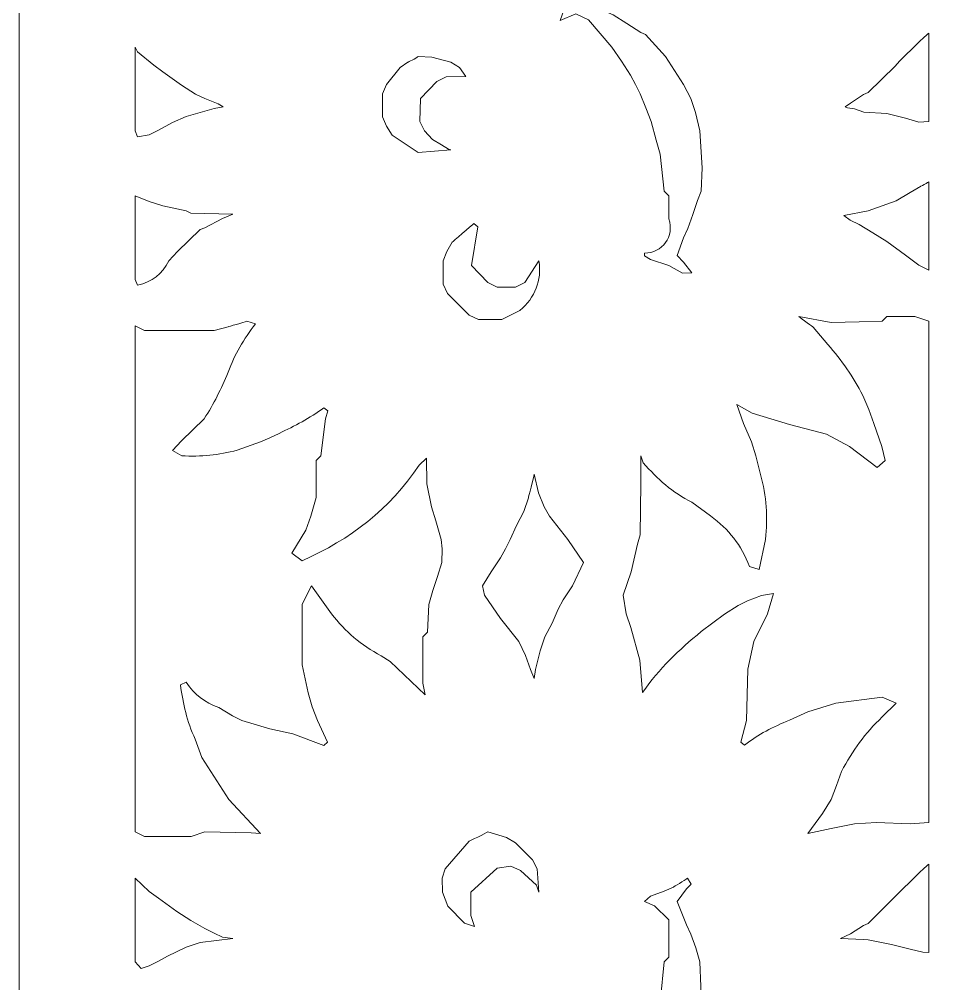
# Model space of a CAD drawing. Header units: centimetres. Extents: x -13.8 to 13.8, y -13.7 to 13.7.
# Drawn here: x 0.735 to 3.024, y -6.224 to -3.837 of the extents above; entities that cross this region are included whole.
import ezdxf

# ---------------------------------------------------------------- set-up
doc = ezdxf.new("R2010")
doc.units = ezdxf.units.CM
doc.header["$MEASUREMENT"] = 0
doc.layers.add('Layer 1', color=7, linetype='Continuous')

msp = doc.modelspace()

# ---------------------------------------------------------------- linework, layer by layer
at = {"layer": 'Layer 1', "lineweight": 0}
msp.add_lwpolyline([(0.73523, -13.67105), (13.55625, -13.67105), (13.55625, -0.86165), (0.73523, -0.86165), (0.73523, -13.67105)], close=True, dxfattribs=at)
at = {"layer": 'Layer 1', "color": 7, "lineweight": 0}
for points, knots in [([(2.1255, -3.72237), (2.1255, -3.72237), (2.13484, -3.75722), (2.13484, -3.75722), (2.13484, -3.75722), (2.13484, -3.75722), (2.14931, -3.79913), (2.14931, -3.79913), (2.14931, -3.79913), (2.14931, -3.79913), (2.17103, -3.81151), (2.17103, -3.81151), (2.17103, -3.81151), (2.17103, -3.81151), (2.20551, -3.82598), (2.20551, -3.82598), (2.20551, -3.82598), (2.20551, -3.82598), (2.23999, -3.84712), (2.23999, -3.84712), (2.23999, -3.84712), (2.23999, -3.84712), (2.27428, -3.87017), (2.27428, -3.87017), (2.27428, -3.87017), (2.27428, -3.87017), (2.28611, -3.87456), (2.28611, -3.87456), (2.28611, -3.87456), (2.28611, -3.87456), (2.33506, -3.92943), (2.33506, -3.92943), (2.33506, -3.92943), (2.33506, -3.92943), (2.37983, -3.99838), (2.37983, -3.99838), (2.37983, -3.99838), (2.37983, -3.99838), (2.39811, -4.03286), (2.39811, -4.03286), (2.39811, -4.03286), (2.39811, -4.03286), (2.40954, -4.06734), (2.40954, -4.06734), (2.40954, -4.06734), (2.40954, -4.06734), (2.42078, -4.11306), (2.42078, -4.11306), (2.42078, -4.11306), (2.42078, -4.11306), (2.42612, -4.2045), (2.42612, -4.2045), (2.42612, -4.2045), (2.42612, -4.2045), (2.424, -4.26223), (2.424, -4.26223), (2.424, -4.26223), (2.424, -4.26223), (2.41429, -4.28546), (2.41429, -4.28546), (2.41429, -4.28546), (2.41429, -4.28546), (2.40286, -4.31994), (2.40286, -4.31994), (2.40286, -4.31994), (2.40286, -4.31994), (2.39048, -4.35442), (2.39048, -4.35442), (2.39048, -4.35442), (2.39048, -4.35442), (2.37982, -4.37749), (2.37982, -4.37749), (2.37982, -4.37749), (2.37982, -4.37749), (2.36458, -4.42168), (2.36458, -4.42168), (2.36458, -4.42168), (2.36458, -4.42168), (2.37982, -4.43787), (2.37982, -4.43787), (2.37982, -4.43787), (2.37982, -4.43787), (2.40078, -4.46473), (2.40078, -4.46473), (2.40078, -4.46473), (2.40078, -4.46473), (2.37771, -4.46568), (2.37771, -4.46568), (2.37771, -4.46568), (2.37771, -4.46568), (2.34323, -4.44644), (2.34323, -4.44644), (2.34323, -4.44644), (2.34323, -4.44644), (2.29846, -4.4312), (2.29846, -4.4312), (2.29846, -4.4312), (2.29846, -4.4312), (2.28303, -4.42226), (2.28303, -4.42226), (2.28303, -4.42226), (2.28303, -4.42226), (2.28303, -4.41578), (2.28303, -4.41578), (2.28303, -4.41578), (2.3278, -4.41578), (2.35791, -4.37387), (2.34378, -4.33119), (2.34378, -4.33119), (2.34378, -4.33119), (2.34359, -4.27385), (2.34359, -4.27385), (2.34359, -4.27385), (2.34359, -4.27385), (2.33216, -4.26242), (2.33216, -4.26242), (2.33216, -4.26242), (2.33216, -4.26242), (2.32224, -4.17079), (2.32224, -4.17079), (2.32224, -4.17079), (2.32224, -4.17079), (2.31195, -4.13631), (2.31195, -4.13631), (2.31195, -4.13631), (2.31195, -4.13631), (2.29957, -4.0904), (2.29957, -4.0904), (2.29957, -4.0904), (2.29957, -4.0904), (2.28698, -4.05592), (2.28698, -4.05592), (2.28698, -4.05592), (2.28698, -4.05592), (2.27251, -4.02144), (2.27251, -4.02144), (2.27251, -4.02144), (2.27251, -4.02144), (2.26127, -3.99839), (2.26127, -3.99839), (2.26127, -3.99839), (2.26127, -3.99839), (2.24852, -3.97534), (2.24852, -3.97534), (2.24852, -3.97534), (2.24852, -3.97534), (2.2268, -3.94086), (2.2268, -3.94086), (2.2268, -3.94086), (2.2268, -3.94086), (2.20259, -3.90638), (2.20259, -3.90638), (2.20259, -3.90638), (2.20259, -3.90638), (2.14507, -3.83838), (2.14507, -3.83838), (2.14507, -3.83838), (2.14507, -3.83838), (2.11364, -3.82333), (2.11364, -3.82333), (2.11364, -3.82333), (2.11364, -3.82333), (2.0744, -3.84048), (2.0744, -3.84048), (2.0744, -3.84048), (2.0744, -3.84048), (2.08792, -3.80296), (2.08792, -3.80296), (2.08792, -3.80296), (2.08792, -3.80296), (2.1003, -3.78029), (2.1003, -3.78029), (2.1003, -3.78029), (2.1003, -3.78029), (2.11133, -3.7578), (2.11133, -3.7578), (2.11133, -3.7578), (2.1114, -3.7578), (2.12265, -3.72922), (2.1255, -3.72237)], [0, 0, 0, 0, 0.0217391, 0.0217391, 0.0217391, 0.0217391, 0.0434783, 0.0434783, 0.0434783, 0.0434783, 0.0652174, 0.0652174, 0.0652174, 0.0652174, 0.0869565, 0.0869565, 0.0869565, 0.0869565, 0.1086957, 0.1086957, 0.1086957, 0.1086957, 0.1304348, 0.1304348, 0.1304348, 0.1304348, 0.1521739, 0.1521739, 0.1521739, 0.1521739, 0.173913, 0.173913, 0.173913, 0.173913, 0.1956522, 0.1956522, 0.1956522, 0.1956522, 0.2173913, 0.2173913, 0.2173913, 0.2173913, 0.2391304, 0.2391304, 0.2391304, 0.2391304, 0.2608696, 0.2608696, 0.2608696, 0.2608696, 0.2826087, 0.2826087, 0.2826087, 0.2826087, 0.3043478, 0.3043478, 0.3043478, 0.3043478, 0.326087, 0.326087, 0.326087, 0.326087, 0.3478261, 0.3478261, 0.3478261, 0.3478261, 0.3695652, 0.3695652, 0.3695652, 0.3695652, 0.3913043, 0.3913043, 0.3913043, 0.3913043, 0.4130435, 0.4130435, 0.4130435, 0.4130435, 0.4347826, 0.4347826, 0.4347826, 0.4347826, 0.4565217, 0.4565217, 0.4565217, 0.4565217, 0.4782609, 0.4782609, 0.4782609, 0.4782609, 0.5, 0.5, 0.5, 0.5, 0.5217391, 0.5217391, 0.5217391, 0.5217391, 0.5434783, 0.5434783, 0.5434783, 0.5434783, 0.5652174, 0.5652174, 0.5652174, 0.5652174, 0.5869565, 0.5869565, 0.5869565, 0.5869565, 0.6086957, 0.6086957, 0.6086957, 0.6086957, 0.6304348, 0.6304348, 0.6304348, 0.6304348, 0.6521739, 0.6521739, 0.6521739, 0.6521739, 0.673913, 0.673913, 0.673913, 0.673913, 0.6956522, 0.6956522, 0.6956522, 0.6956522, 0.7173913, 0.7173913, 0.7173913, 0.7173913, 0.7391304, 0.7391304, 0.7391304, 0.7391304, 0.7608696, 0.7608696, 0.7608696, 0.7608696, 0.7826087, 0.7826087, 0.7826087, 0.7826087, 0.8043478, 0.8043478, 0.8043478, 0.8043478, 0.826087, 0.826087, 0.826087, 0.826087, 0.8478261, 0.8478261, 0.8478261, 0.8478261, 0.8695652, 0.8695652, 0.8695652, 0.8695652, 0.8913043, 0.8913043, 0.8913043, 0.8913043, 0.9130435, 0.9130435, 0.9130435, 0.9130435, 0.9347826, 0.9347826, 0.9347826, 0.9347826, 0.9565217, 0.9565217, 0.9565217, 0.9565217, 1, 1, 1, 1]), ([(2.98712, -3.87152), (2.98712, -3.87152), (2.98712, -4.09004), (2.98712, -4.09004), (2.98712, -4.09004), (2.98712, -4.09004), (2.96294, -4.09136), (2.96294, -4.09136), (2.96294, -4.09136), (2.96294, -4.09136), (2.92923, -4.08144), (2.92923, -4.08144), (2.92923, -4.08144), (2.92923, -4.08144), (2.88332, -4.07001), (2.88332, -4.07001), (2.88332, -4.07001), (2.88332, -4.07001), (2.82617, -4.06697), (2.82617, -4.06697), (2.82617, -4.06697), (2.82617, -4.06697), (2.80312, -4.05877), (2.80312, -4.05877), (2.80312, -4.05877), (2.80312, -4.05877), (2.78579, -4.05591), (2.78579, -4.05591), (2.78579, -4.05591), (2.78579, -4.05591), (2.78007, -4.05382), (2.78007, -4.05382), (2.78007, -4.05382), (2.78007, -4.05382), (2.79341, -4.04429), (2.79341, -4.04429), (2.79341, -4.04429), (2.79341, -4.04429), (2.8258, -4.02315), (2.8258, -4.02315), (2.8258, -4.02315), (2.8258, -4.02315), (2.8376, -4.01839), (2.8376, -4.01839), (2.8376, -4.01839), (2.8376, -4.01839), (2.9039, -3.95325), (2.9039, -3.95325), (2.9039, -3.95325), (2.9039, -3.95325), (2.91514, -3.94068), (2.91514, -3.94068), (2.91514, -3.94068), (2.91514, -3.94068), (2.96086, -3.89496), (2.96086, -3.89496), (2.96086, -3.89496), (2.96085, -3.89496), (2.98122, -3.87668), (2.98712, -3.87152)], [0, 0, 0, 0, 0.0625, 0.0625, 0.0625, 0.0625, 0.125, 0.125, 0.125, 0.125, 0.1875, 0.1875, 0.1875, 0.1875, 0.25, 0.25, 0.25, 0.25, 0.3125, 0.3125, 0.3125, 0.3125, 0.375, 0.375, 0.375, 0.375, 0.4375, 0.4375, 0.4375, 0.4375, 0.5, 0.5, 0.5, 0.5, 0.5625, 0.5625, 0.5625, 0.5625, 0.625, 0.625, 0.625, 0.625, 0.6875, 0.6875, 0.6875, 0.6875, 0.75, 0.75, 0.75, 0.75, 0.8125, 0.8125, 0.8125, 0.8125, 0.875, 0.875, 0.875, 0.875, 1, 1, 1, 1]), ([(1.02251, -3.90602), (1.02251, -3.90602), (1.02804, -3.91782), (1.02804, -3.91782), (1.02804, -3.91782), (1.02804, -3.91782), (1.06802, -3.95039), (1.06802, -3.95039), (1.06802, -3.95039), (1.06802, -3.95039), (1.09109, -3.96677), (1.09109, -3.96677), (1.09109, -3.96677), (1.09109, -3.96677), (1.13699, -4.00013), (1.13699, -4.00013), (1.13699, -4.00013), (1.13699, -4.00013), (1.17147, -4.02259), (1.17147, -4.02259), (1.17147, -4.02259), (1.17147, -4.02259), (1.19451, -4.03344), (1.19451, -4.03344), (1.19451, -4.03344), (1.19451, -4.03344), (1.2273, -4.04622), (1.2273, -4.04622), (1.2273, -4.04622), (1.2273, -4.04622), (1.24045, -4.05384), (1.24045, -4.05384), (1.24045, -4.05384), (1.24045, -4.05384), (1.21756, -4.05765), (1.21756, -4.05765), (1.21756, -4.05765), (1.21756, -4.05765), (1.19451, -4.06432), (1.19451, -4.06432), (1.19451, -4.06432), (1.19451, -4.06432), (1.14879, -4.07765), (1.14879, -4.07765), (1.14879, -4.07765), (1.14879, -4.07765), (1.11432, -4.09213), (1.11432, -4.09213), (1.11432, -4.09213), (1.11432, -4.09213), (1.07984, -4.11136), (1.07984, -4.11136), (1.07984, -4.11136), (1.07984, -4.11136), (1.0568, -4.12279), (1.0568, -4.12279), (1.0568, -4.12279), (1.0568, -4.12279), (1.02804, -4.12832), (1.02804, -4.12832), (1.02804, -4.12832), (1.02804, -4.12832), (1.02251, -4.1129), (1.02251, -4.1129), (1.02251, -4.1129), (1.02251, -4.1129), (1.02251, -3.90602), (1.02251, -3.90602)], [0, 0, 0, 0, 0.0555556, 0.0555556, 0.0555556, 0.0555556, 0.1111111, 0.1111111, 0.1111111, 0.1111111, 0.1666667, 0.1666667, 0.1666667, 0.1666667, 0.2222222, 0.2222222, 0.2222222, 0.2222222, 0.2777778, 0.2777778, 0.2777778, 0.2777778, 0.3333333, 0.3333333, 0.3333333, 0.3333333, 0.3888889, 0.3888889, 0.3888889, 0.3888889, 0.4444444, 0.4444444, 0.4444444, 0.4444444, 0.5, 0.5, 0.5, 0.5, 0.5555556, 0.5555556, 0.5555556, 0.5555556, 0.6111111, 0.6111111, 0.6111111, 0.6111111, 0.6666667, 0.6666667, 0.6666667, 0.6666667, 0.7222222, 0.7222222, 0.7222222, 0.7222222, 0.7777778, 0.7777778, 0.7777778, 0.7777778, 0.8333333, 0.8333333, 0.8333333, 0.8333333, 0.8888889, 0.8888889, 0.8888889, 0.8888889, 1, 1, 1, 1]), ([(1.72334, -3.92906), (1.72334, -3.92906), (1.75668, -3.93115), (1.75668, -3.93115), (1.75668, -3.93115), (1.75668, -3.93115), (1.80354, -3.94295), (1.80354, -3.94295), (1.80354, -3.94295), (1.80354, -3.94295), (1.82563, -3.95629), (1.82563, -3.95629), (1.82563, -3.95629), (1.82563, -3.95629), (1.84068, -3.97838), (1.84068, -3.97838), (1.84068, -3.97838), (1.84068, -3.97838), (1.79192, -3.97915), (1.79192, -3.97915), (1.79192, -3.97915), (1.79192, -3.97915), (1.76906, -3.99077), (1.76906, -3.99077), (1.76906, -3.99077), (1.76906, -3.99077), (1.72868, -4.03287), (1.72868, -4.03287), (1.72868, -4.03287), (1.72868, -4.03287), (1.72696, -4.09039), (1.72696, -4.09039), (1.72696, -4.09039), (1.72696, -4.09039), (1.73839, -4.11306), (1.73839, -4.11306), (1.73839, -4.11306), (1.73839, -4.11306), (1.75839, -4.1342), (1.75839, -4.1342), (1.75839, -4.1342), (1.75839, -4.1342), (1.78048, -4.14754), (1.78048, -4.14754), (1.78048, -4.14754), (1.78048, -4.14754), (1.79763, -4.1582), (1.79763, -4.1582), (1.79763, -4.1582), (1.79763, -4.1582), (1.80353, -4.16032), (1.80353, -4.16032), (1.80353, -4.16032), (1.80353, -4.16032), (1.72296, -4.16659), (1.72296, -4.16659), (1.72296, -4.16659), (1.72296, -4.16659), (1.65819, -4.12391), (1.65819, -4.12391), (1.65819, -4.12391), (1.65819, -4.12391), (1.64467, -4.10182), (1.64467, -4.10182), (1.64467, -4.10182), (1.64467, -4.10182), (1.63496, -4.07859), (1.63496, -4.07859), (1.63496, -4.07859), (1.63496, -4.07859), (1.63496, -4.02144), (1.63496, -4.02144), (1.63496, -4.02144), (1.63496, -4.02144), (1.64467, -3.99839), (1.64467, -3.99839), (1.64467, -3.99839), (1.64467, -3.99839), (1.67819, -3.95629), (1.67819, -3.95629), (1.67819, -3.95629), (1.67819, -3.95629), (1.69705, -3.94354), (1.69705, -3.94354), (1.69705, -3.94354), (1.69706, -3.94354), (1.71802, -3.93364), (1.72334, -3.92906)], [0, 0, 0, 0, 0.0434783, 0.0434783, 0.0434783, 0.0434783, 0.0869565, 0.0869565, 0.0869565, 0.0869565, 0.1304348, 0.1304348, 0.1304348, 0.1304348, 0.173913, 0.173913, 0.173913, 0.173913, 0.2173913, 0.2173913, 0.2173913, 0.2173913, 0.2608696, 0.2608696, 0.2608696, 0.2608696, 0.3043478, 0.3043478, 0.3043478, 0.3043478, 0.3478261, 0.3478261, 0.3478261, 0.3478261, 0.3913043, 0.3913043, 0.3913043, 0.3913043, 0.4347826, 0.4347826, 0.4347826, 0.4347826, 0.4782609, 0.4782609, 0.4782609, 0.4782609, 0.5217391, 0.5217391, 0.5217391, 0.5217391, 0.5652174, 0.5652174, 0.5652174, 0.5652174, 0.6086957, 0.6086957, 0.6086957, 0.6086957, 0.6521739, 0.6521739, 0.6521739, 0.6521739, 0.6956522, 0.6956522, 0.6956522, 0.6956522, 0.7391304, 0.7391304, 0.7391304, 0.7391304, 0.7826087, 0.7826087, 0.7826087, 0.7826087, 0.826087, 0.826087, 0.826087, 0.826087, 0.8695652, 0.8695652, 0.8695652, 0.8695652, 0.9130435, 0.9130435, 0.9130435, 0.9130435, 1, 1, 1, 1]), ([(2.98712, -4.23939), (2.98712, -4.23939), (2.98712, -4.45751), (2.98712, -4.45751), (2.98712, -4.45751), (2.98712, -4.45751), (2.96294, -4.44531), (2.96294, -4.44531), (2.96294, -4.44531), (2.96294, -4.44531), (2.92923, -4.42054), (2.92923, -4.42054), (2.92923, -4.42054), (2.92923, -4.42054), (2.88332, -4.3872), (2.88332, -4.3872), (2.88332, -4.3872), (2.88332, -4.3872), (2.84884, -4.36511), (2.84884, -4.36511), (2.84884, -4.36511), (2.84884, -4.36511), (2.81455, -4.34471), (2.81455, -4.34471), (2.81455, -4.34471), (2.81455, -4.34471), (2.79246, -4.33442), (2.79246, -4.33442), (2.79246, -4.33442), (2.79246, -4.33442), (2.77722, -4.32262), (2.77722, -4.32262), (2.77722, -4.32262), (2.77722, -4.32262), (2.8376, -4.31138), (2.8376, -4.31138), (2.8376, -4.31138), (2.8376, -4.31138), (2.90655, -4.28643), (2.90655, -4.28643), (2.90655, -4.28643), (2.90655, -4.28643), (2.94084, -4.26547), (2.94084, -4.26547), (2.94084, -4.26547), (2.94084, -4.26547), (2.96084, -4.25385), (2.96084, -4.25385), (2.96084, -4.25385), (2.96085, -4.25387), (2.98122, -4.24339), (2.98712, -4.23939)], [0, 0, 0, 0, 0.0714286, 0.0714286, 0.0714286, 0.0714286, 0.1428571, 0.1428571, 0.1428571, 0.1428571, 0.2142857, 0.2142857, 0.2142857, 0.2142857, 0.2857143, 0.2857143, 0.2857143, 0.2857143, 0.3571429, 0.3571429, 0.3571429, 0.3571429, 0.4285714, 0.4285714, 0.4285714, 0.4285714, 0.5, 0.5, 0.5, 0.5, 0.5714286, 0.5714286, 0.5714286, 0.5714286, 0.6428571, 0.6428571, 0.6428571, 0.6428571, 0.7142857, 0.7142857, 0.7142857, 0.7142857, 0.7857143, 0.7857143, 0.7857143, 0.7857143, 0.8571429, 0.8571429, 0.8571429, 0.8571429, 1, 1, 1, 1]), ([(1.02251, -4.27387), (1.02251, -4.27387), (1.0568, -4.2876), (1.0568, -4.2876), (1.0568, -4.2876), (1.0568, -4.2876), (1.09109, -4.29903), (1.09109, -4.29903), (1.09109, -4.29903), (1.09109, -4.29903), (1.1488, -4.31141), (1.1488, -4.31141), (1.1488, -4.31141), (1.1488, -4.31141), (1.16004, -4.31713), (1.16004, -4.31713), (1.16004, -4.31713), (1.16004, -4.31713), (1.26386, -4.31962), (1.26386, -4.31962), (1.26386, -4.31962), (1.26386, -4.31962), (1.2387, -4.32973), (1.2387, -4.32973), (1.2387, -4.32973), (1.2387, -4.32973), (1.19451, -4.35278), (1.19451, -4.35278), (1.19451, -4.35278), (1.19451, -4.35278), (1.18327, -4.35717), (1.18327, -4.35717), (1.18327, -4.35717), (1.18327, -4.35717), (1.1267, -4.41146), (1.1267, -4.41146), (1.1267, -4.41146), (1.1267, -4.41146), (1.10574, -4.43509), (1.10574, -4.43509), (1.10574, -4.43509), (1.08859, -4.46748), (1.06402, -4.48748), (1.02819, -4.49528), (1.02819, -4.49528), (1.02819, -4.49528), (1.02247, -4.48062), (1.02247, -4.48062), (1.02247, -4.48062), (1.02247, -4.48062), (1.02248, -4.27387), (1.02248, -4.27387), (1.02248, -4.27387), (1.02248, -4.27387), (1.02251, -4.27387), (1.02251, -4.27387)], [0, 0, 0, 0, 0.0666667, 0.0666667, 0.0666667, 0.0666667, 0.1333333, 0.1333333, 0.1333333, 0.1333333, 0.2, 0.2, 0.2, 0.2, 0.2666667, 0.2666667, 0.2666667, 0.2666667, 0.3333333, 0.3333333, 0.3333333, 0.3333333, 0.4, 0.4, 0.4, 0.4, 0.4666667, 0.4666667, 0.4666667, 0.4666667, 0.5333333, 0.5333333, 0.5333333, 0.5333333, 0.6, 0.6, 0.6, 0.6, 0.6666667, 0.6666667, 0.6666667, 0.6666667, 0.7333333, 0.7333333, 0.7333333, 0.7333333, 0.8, 0.8, 0.8, 0.8, 0.8666667, 0.8666667, 0.8666667, 0.8666667, 1, 1, 1, 1]), ([(1.86108, -4.34263), (1.86108, -4.34263), (1.87042, -4.35065), (1.87042, -4.35065), (1.87042, -4.35065), (1.87042, -4.35065), (1.85518, -4.44648), (1.85518, -4.44648), (1.85518, -4.44648), (1.85518, -4.44648), (1.89519, -4.48858), (1.89519, -4.48858), (1.89519, -4.48858), (1.89519, -4.48858), (1.91842, -4.5002), (1.91842, -4.5002), (1.91842, -4.5002), (1.91842, -4.5002), (1.96413, -4.50019), (1.96413, -4.50019), (1.96413, -4.50019), (1.96413, -4.50019), (1.9872, -4.48857), (1.9872, -4.48857), (1.9872, -4.48857), (1.9872, -4.48857), (2.02205, -4.43465), (2.02205, -4.43465), (2.02205, -4.43465), (2.0293, -4.48341), (2.01234, -4.5259), (1.97501, -4.55734), (1.97501, -4.55734), (1.97501, -4.55734), (1.92969, -4.5802), (1.92969, -4.5802), (1.92969, -4.5802), (1.92969, -4.5802), (1.87254, -4.5802), (1.87254, -4.5802), (1.87254, -4.5802), (1.87254, -4.5802), (1.84949, -4.56917), (1.84949, -4.56917), (1.84949, -4.56917), (1.84949, -4.56917), (1.79596, -4.51543), (1.79596, -4.51543), (1.79596, -4.51543), (1.79596, -4.51543), (1.78472, -4.49238), (1.78472, -4.49238), (1.78472, -4.49238), (1.78472, -4.49238), (1.78472, -4.43504), (1.78472, -4.43504), (1.78472, -4.43504), (1.78472, -4.43504), (1.79387, -4.41199), (1.79387, -4.41199), (1.79387, -4.41199), (1.79387, -4.41199), (1.80739, -4.38892), (1.80739, -4.38892), (1.80739, -4.38892), (1.80737, -4.38894), (1.85518, -4.34721), (1.86108, -4.34263)], [0, 0, 0, 0, 0.0555556, 0.0555556, 0.0555556, 0.0555556, 0.1111111, 0.1111111, 0.1111111, 0.1111111, 0.1666667, 0.1666667, 0.1666667, 0.1666667, 0.2222222, 0.2222222, 0.2222222, 0.2222222, 0.2777778, 0.2777778, 0.2777778, 0.2777778, 0.3333333, 0.3333333, 0.3333333, 0.3333333, 0.3888889, 0.3888889, 0.3888889, 0.3888889, 0.4444444, 0.4444444, 0.4444444, 0.4444444, 0.5, 0.5, 0.5, 0.5, 0.5555556, 0.5555556, 0.5555556, 0.5555556, 0.6111111, 0.6111111, 0.6111111, 0.6111111, 0.6666667, 0.6666667, 0.6666667, 0.6666667, 0.7222222, 0.7222222, 0.7222222, 0.7222222, 0.7777778, 0.7777778, 0.7777778, 0.7777778, 0.8333333, 0.8333333, 0.8333333, 0.8333333, 0.8888889, 0.8888889, 0.8888889, 0.8888889, 1, 1, 1, 1]), ([(2.66517, -4.57256), (2.66517, -4.57256), (2.74558, -4.58703), (2.74558, -4.58703), (2.74558, -4.58703), (2.74558, -4.58703), (2.81453, -4.58608), (2.81453, -4.58608), (2.81453, -4.58608), (2.81453, -4.58608), (2.87205, -4.58399), (2.87205, -4.58399), (2.87205, -4.58399), (2.87205, -4.58399), (2.88367, -4.57256), (2.88367, -4.57256), (2.88367, -4.57256), (2.88367, -4.57256), (2.95262, -4.57256), (2.95262, -4.57256), (2.95262, -4.57256), (2.95262, -4.57256), (2.9871, -4.58399), (2.9871, -4.58399), (2.9871, -4.58399), (2.9871, -4.58399), (2.9871, -5.82473), (2.9871, -5.82473), (2.9871, -5.82473), (2.9871, -5.82473), (2.9408, -5.82777), (2.9408, -5.82777), (2.9408, -5.82777), (2.9408, -5.82777), (2.85812, -5.82473), (2.85812, -5.82473), (2.85812, -5.82473), (2.85812, -5.82473), (2.80306, -5.82777), (2.80306, -5.82777), (2.80306, -5.82777), (2.80306, -5.82777), (2.74554, -5.8392), (2.74554, -5.8392), (2.74554, -5.8392), (2.74554, -5.8392), (2.6882, -5.85158), (2.6882, -5.85158), (2.6882, -5.85158), (2.6882, -5.85158), (2.7244, -5.80205), (2.7244, -5.80205), (2.7244, -5.80205), (2.7244, -5.80205), (2.74554, -5.76757), (2.74554, -5.76757), (2.74554, -5.76757), (2.74554, -5.76757), (2.75888, -5.73309), (2.75888, -5.73309), (2.75888, -5.73309), (2.75888, -5.73309), (2.77126, -5.69861), (2.77126, -5.69861), (2.77126, -5.69861), (2.79849, -5.64604), (2.82915, -5.6045), (2.87204, -5.56335), (2.87204, -5.56335), (2.87204, -5.56335), (2.90652, -5.52906), (2.90652, -5.52906), (2.90652, -5.52906), (2.90652, -5.52906), (2.87204, -5.51459), (2.87204, -5.51459), (2.87204, -5.51459), (2.87204, -5.51459), (2.75679, -5.52906), (2.75679, -5.52906), (2.75679, -5.52906), (2.75679, -5.52906), (2.72231, -5.53972), (2.72231, -5.53972), (2.72231, -5.53972), (2.72231, -5.53972), (2.68802, -5.55096), (2.68802, -5.55096), (2.68802, -5.55096), (2.68802, -5.55096), (2.64211, -5.57133), (2.64211, -5.57133), (2.64211, -5.57133), (2.60152, -5.5881), (2.56551, -5.6062), (2.53125, -5.63361), (2.53125, -5.63361), (2.53125, -5.63361), (2.52154, -5.6258), (2.52154, -5.6258), (2.52154, -5.6258), (2.52154, -5.6258), (2.53601, -5.57246), (2.53601, -5.57246), (2.53601, -5.57246), (2.53601, -5.57246), (2.53905, -5.44559), (2.53905, -5.44559), (2.53905, -5.44559), (2.53905, -5.44559), (2.55429, -5.37701), (2.55429, -5.37701), (2.55429, -5.37701), (2.55429, -5.37701), (2.58763, -5.30806), (2.58763, -5.30806), (2.58763, -5.30806), (2.58763, -5.30806), (2.60306, -5.25816), (2.60306, -5.25816), (2.60306, -5.25816), (2.60306, -5.25816), (2.57316, -5.26329), (2.57316, -5.26329), (2.57316, -5.26329), (2.57316, -5.26329), (2.53868, -5.27644), (2.53868, -5.27644), (2.53868, -5.27644), (2.53868, -5.27644), (2.51563, -5.28768), (2.51563, -5.28768), (2.51563, -5.28768), (2.51563, -5.28768), (2.48115, -5.30882), (2.48115, -5.30882), (2.48115, -5.30882), (2.48115, -5.30882), (2.424, -5.35226), (2.424, -5.35226), (2.424, -5.35226), (2.36799, -5.39798), (2.31981, -5.4433), (2.27866, -5.50294), (2.27866, -5.50294), (2.27866, -5.50294), (2.2716, -5.42274), (2.2716, -5.42274), (2.2716, -5.42274), (2.2716, -5.42274), (2.24951, -5.34254), (2.24951, -5.34254), (2.24951, -5.34254), (2.24951, -5.34254), (2.23827, -5.30806), (2.23827, -5.30806), (2.23827, -5.30806), (2.23827, -5.30806), (2.23065, -5.26215), (2.23065, -5.26215), (2.23065, -5.26215), (2.23065, -5.26215), (2.25065, -5.20463), (2.25065, -5.20463), (2.25065, -5.20463), (2.25065, -5.20463), (2.26608, -5.13568), (2.26608, -5.13568), (2.26608, -5.13568), (2.26608, -5.13568), (2.27256, -5.11263), (2.27256, -5.11263), (2.27256, -5.11263), (2.27256, -5.11263), (2.27465, -4.98613), (2.27465, -4.98613), (2.27465, -4.98613), (2.27465, -4.98613), (2.27465, -4.91718), (2.27465, -4.91718), (2.27465, -4.91718), (2.27465, -4.91718), (2.28018, -4.93451), (2.28018, -4.93451), (2.28018, -4.93451), (2.31561, -4.9751), (2.35217, -5.00804), (2.40094, -5.03222), (2.40094, -5.03222), (2.40094, -5.03222), (2.44666, -5.06577), (2.44666, -5.06577), (2.44666, -5.06577), (2.49257, -5.09948), (2.52249, -5.13816), (2.54363, -5.1911), (2.54363, -5.1911), (2.54363, -5.1911), (2.56763, -5.19872), (2.56763, -5.19872), (2.56763, -5.19872), (2.56763, -5.19872), (2.58287, -5.12442), (2.58287, -5.12442), (2.58287, -5.12442), (2.58821, -5.06862), (2.58668, -5.01755), (2.57049, -4.96326), (2.57049, -4.96326), (2.57049, -4.96326), (2.55869, -4.91754), (2.55869, -4.91754), (2.55869, -4.91754), (2.55869, -4.91754), (2.5484, -4.88306), (2.5484, -4.88306), (2.5484, -4.88306), (2.5484, -4.88306), (2.5284, -4.83694), (2.5284, -4.83694), (2.5284, -4.83694), (2.5284, -4.83694), (2.51221, -4.79008), (2.51221, -4.79008), (2.51221, -4.79008), (2.51221, -4.79008), (2.55012, -4.81217), (2.55012, -4.81217), (2.55012, -4.81217), (2.55012, -4.81217), (2.64214, -4.83961), (2.64214, -4.83961), (2.64214, -4.83961), (2.64214, -4.83961), (2.73416, -4.86379), (2.73416, -4.86379), (2.73416, -4.86379), (2.73416, -4.86379), (2.79131, -4.89446), (2.79131, -4.89446), (2.79131, -4.89446), (2.79131, -4.89446), (2.8597, -4.94608), (2.8597, -4.94608), (2.8597, -4.94608), (2.8597, -4.94608), (2.87952, -4.92893), (2.87952, -4.92893), (2.87952, -4.92893), (2.87952, -4.92893), (2.87095, -4.89445), (2.87095, -4.89445), (2.87095, -4.89445), (2.87095, -4.89445), (2.85095, -4.83693), (2.85095, -4.83693), (2.85095, -4.83693), (2.85095, -4.83693), (2.83857, -4.80245), (2.83857, -4.80245), (2.83857, -4.80245), (2.83857, -4.80245), (2.8241, -4.76797), (2.8241, -4.76797), (2.8241, -4.76797), (2.79896, -4.72056), (2.77266, -4.68187), (2.73705, -4.64168), (2.73705, -4.64168), (2.73705, -4.64168), (2.70141, -4.599), (2.70141, -4.599), (2.70141, -4.599), (2.70137, -4.59904), (2.67242, -4.57848), (2.66517, -4.57256)], [0, 0, 0, 0, 0.0142857, 0.0142857, 0.0142857, 0.0142857, 0.0285714, 0.0285714, 0.0285714, 0.0285714, 0.0428571, 0.0428571, 0.0428571, 0.0428571, 0.0571429, 0.0571429, 0.0571429, 0.0571429, 0.0714286, 0.0714286, 0.0714286, 0.0714286, 0.0857143, 0.0857143, 0.0857143, 0.0857143, 0.1, 0.1, 0.1, 0.1, 0.1142857, 0.1142857, 0.1142857, 0.1142857, 0.1285714, 0.1285714, 0.1285714, 0.1285714, 0.1428571, 0.1428571, 0.1428571, 0.1428571, 0.1571429, 0.1571429, 0.1571429, 0.1571429, 0.1714286, 0.1714286, 0.1714286, 0.1714286, 0.1857143, 0.1857143, 0.1857143, 0.1857143, 0.2, 0.2, 0.2, 0.2, 0.2142857, 0.2142857, 0.2142857, 0.2142857, 0.2285714, 0.2285714, 0.2285714, 0.2285714, 0.2428571, 0.2428571, 0.2428571, 0.2428571, 0.2571429, 0.2571429, 0.2571429, 0.2571429, 0.2714286, 0.2714286, 0.2714286, 0.2714286, 0.2857143, 0.2857143, 0.2857143, 0.2857143, 0.3, 0.3, 0.3, 0.3, 0.3142857, 0.3142857, 0.3142857, 0.3142857, 0.3285714, 0.3285714, 0.3285714, 0.3285714, 0.3428571, 0.3428571, 0.3428571, 0.3428571, 0.3571429, 0.3571429, 0.3571429, 0.3571429, 0.3714286, 0.3714286, 0.3714286, 0.3714286, 0.3857143, 0.3857143, 0.3857143, 0.3857143, 0.4, 0.4, 0.4, 0.4, 0.4142857, 0.4142857, 0.4142857, 0.4142857, 0.4285714, 0.4285714, 0.4285714, 0.4285714, 0.4428571, 0.4428571, 0.4428571, 0.4428571, 0.4571429, 0.4571429, 0.4571429, 0.4571429, 0.4714286, 0.4714286, 0.4714286, 0.4714286, 0.4857143, 0.4857143, 0.4857143, 0.4857143, 0.5, 0.5, 0.5, 0.5, 0.5142857, 0.5142857, 0.5142857, 0.5142857, 0.5285714, 0.5285714, 0.5285714, 0.5285714, 0.5428571, 0.5428571, 0.5428571, 0.5428571, 0.5571429, 0.5571429, 0.5571429, 0.5571429, 0.5714286, 0.5714286, 0.5714286, 0.5714286, 0.5857143, 0.5857143, 0.5857143, 0.5857143, 0.6, 0.6, 0.6, 0.6, 0.6142857, 0.6142857, 0.6142857, 0.6142857, 0.6285714, 0.6285714, 0.6285714, 0.6285714, 0.6428571, 0.6428571, 0.6428571, 0.6428571, 0.6571429, 0.6571429, 0.6571429, 0.6571429, 0.6714286, 0.6714286, 0.6714286, 0.6714286, 0.6857143, 0.6857143, 0.6857143, 0.6857143, 0.7, 0.7, 0.7, 0.7, 0.7142857, 0.7142857, 0.7142857, 0.7142857, 0.7285714, 0.7285714, 0.7285714, 0.7285714, 0.7428571, 0.7428571, 0.7428571, 0.7428571, 0.7571429, 0.7571429, 0.7571429, 0.7571429, 0.7714286, 0.7714286, 0.7714286, 0.7714286, 0.7857143, 0.7857143, 0.7857143, 0.7857143, 0.8, 0.8, 0.8, 0.8, 0.8142857, 0.8142857, 0.8142857, 0.8142857, 0.8285714, 0.8285714, 0.8285714, 0.8285714, 0.8428571, 0.8428571, 0.8428571, 0.8428571, 0.8571429, 0.8571429, 0.8571429, 0.8571429, 0.8714286, 0.8714286, 0.8714286, 0.8714286, 0.8857143, 0.8857143, 0.8857143, 0.8857143, 0.9, 0.9, 0.9, 0.9, 0.9142857, 0.9142857, 0.9142857, 0.9142857, 0.9285714, 0.9285714, 0.9285714, 0.9285714, 0.9428571, 0.9428571, 0.9428571, 0.9428571, 0.9571429, 0.9571429, 0.9571429, 0.9571429, 0.9714286, 0.9714286, 0.9714286, 0.9714286, 1, 1, 1, 1]), ([(1.29834, -4.58401), (1.29834, -4.58401), (1.32006, -4.59086), (1.32006, -4.59086), (1.32006, -4.59086), (1.29072, -4.62877), (1.26862, -4.66574), (1.25225, -4.71069), (1.25225, -4.71069), (1.23492, -4.75146), (1.2174, -4.7888), (1.19301, -4.82555), (1.19301, -4.82555), (1.19301, -4.82555), (1.137, -4.88005), (1.137, -4.88005), (1.137, -4.88005), (1.137, -4.88005), (1.11433, -4.90423), (1.11433, -4.90423), (1.11433, -4.90423), (1.11433, -4.90423), (1.1374, -4.91719), (1.1374, -4.91719), (1.1374, -4.91719), (1.18521, -4.91947), (1.22844, -4.91605), (1.27493, -4.90309), (1.27493, -4.90309), (1.27493, -4.90309), (1.33245, -4.88309), (1.33245, -4.88309), (1.33245, -4.88309), (1.33245, -4.88309), (1.3555, -4.87243), (1.3555, -4.87243), (1.3555, -4.87243), (1.3555, -4.87243), (1.37836, -4.86177), (1.37836, -4.86177), (1.37836, -4.86177), (1.41818, -4.84367), (1.45379, -4.82444), (1.48941, -4.79851), (1.48941, -4.79851), (1.48941, -4.79851), (1.49933, -4.80632), (1.49933, -4.80632), (1.49933, -4.80632), (1.49933, -4.80632), (1.49343, -4.82556), (1.49343, -4.82556), (1.49343, -4.82556), (1.49343, -4.82556), (1.482, -4.91719), (1.482, -4.91719), (1.482, -4.91719), (1.482, -4.91719), (1.47057, -4.92862), (1.47057, -4.92862), (1.47057, -4.92862), (1.47057, -4.92862), (1.47057, -5.02064), (1.47057, -5.02064), (1.47057, -5.02064), (1.47057, -5.02064), (1.45684, -5.06694), (1.45684, -5.06694), (1.45684, -5.06694), (1.45684, -5.06694), (1.44446, -5.10123), (1.44446, -5.10123), (1.44446, -5.10123), (1.44446, -5.10123), (1.40998, -5.15782), (1.40998, -5.15782), (1.40998, -5.15782), (1.40998, -5.15782), (1.43588, -5.17687), (1.43588, -5.17687), (1.43588, -5.17687), (1.55476, -5.12372), (1.65268, -5.05077), (1.72507, -4.94028), (1.72507, -4.94028), (1.72507, -4.94028), (1.74317, -4.92353), (1.74317, -4.92353), (1.74317, -4.92353), (1.74317, -4.92353), (1.74431, -4.98658), (1.74431, -4.98658), (1.74431, -4.98658), (1.74431, -4.98658), (1.75574, -5.04373), (1.75574, -5.04373), (1.75574, -5.04373), (1.75574, -5.04373), (1.76698, -5.07821), (1.76698, -5.07821), (1.76698, -5.07821), (1.76698, -5.07821), (1.77973, -5.12451), (1.77973, -5.12451), (1.77973, -5.12451), (1.77973, -5.12451), (1.78259, -5.14718), (1.78259, -5.14718), (1.78259, -5.14718), (1.78259, -5.14718), (1.78145, -5.18166), (1.78145, -5.18166), (1.78145, -5.18166), (1.78145, -5.18166), (1.77079, -5.21614), (1.77079, -5.21614), (1.77079, -5.21614), (1.77079, -5.21614), (1.75955, -5.25062), (1.75955, -5.25062), (1.75955, -5.25062), (1.75955, -5.25062), (1.74907, -5.2851), (1.74907, -5.2851), (1.74907, -5.2851), (1.74907, -5.2851), (1.7464, -5.35368), (1.7464, -5.35368), (1.7464, -5.35368), (1.7464, -5.35368), (1.7346, -5.3653), (1.7346, -5.3653), (1.7346, -5.3653), (1.7346, -5.3653), (1.7346, -5.48016), (1.7346, -5.48016), (1.7346, -5.48016), (1.7346, -5.48016), (1.7405, -5.50913), (1.7405, -5.50913), (1.7405, -5.50913), (1.7405, -5.50913), (1.65401, -5.42663), (1.65401, -5.42663), (1.65401, -5.42663), (1.65401, -5.42663), (1.63115, -5.41216), (1.63115, -5.41216), (1.63115, -5.41216), (1.58125, -5.38512), (1.54275, -5.35348), (1.50867, -5.30797), (1.50867, -5.30797), (1.50867, -5.30797), (1.45895, -5.2392), (1.45895, -5.2392), (1.45895, -5.2392), (1.45895, -5.2392), (1.43609, -5.28473), (1.43609, -5.28473), (1.43609, -5.28473), (1.43609, -5.28473), (1.43609, -5.43427), (1.43609, -5.43427), (1.43609, -5.43427), (1.43609, -5.43427), (1.45038, -5.50362), (1.45038, -5.50362), (1.45038, -5.50362), (1.45038, -5.50362), (1.46067, -5.5381), (1.46067, -5.5381), (1.46067, -5.5381), (1.46067, -5.5381), (1.47342, -5.57258), (1.47342, -5.57258), (1.47342, -5.57258), (1.47342, -5.57258), (1.49819, -5.62592), (1.49819, -5.62592), (1.49819, -5.62592), (1.49819, -5.62592), (1.48925, -5.63449), (1.48925, -5.63449), (1.48925, -5.63449), (1.48925, -5.63449), (1.41265, -5.60496), (1.41265, -5.60496), (1.41265, -5.60496), (1.41265, -5.60496), (1.3555, -5.59258), (1.3555, -5.59258), (1.3555, -5.59258), (1.3555, -5.59258), (1.28655, -5.57258), (1.28655, -5.57258), (1.28655, -5.57258), (1.28655, -5.57258), (1.2635, -5.56078), (1.2635, -5.56078), (1.2635, -5.56078), (1.2635, -5.56078), (1.22902, -5.53982), (1.22902, -5.53982), (1.22902, -5.53982), (1.19436, -5.52744), (1.16901, -5.50876), (1.14882, -5.4777), (1.14882, -5.4777), (1.14882, -5.4777), (1.13435, -5.48418), (1.13435, -5.48418), (1.13435, -5.48418), (1.14062, -5.53162), (1.15033, -5.57485), (1.17092, -5.6183), (1.17092, -5.6183), (1.17092, -5.6183), (1.1869, -5.66421), (1.1869, -5.66421), (1.1869, -5.66421), (1.1869, -5.66421), (1.21664, -5.71033), (1.21664, -5.71033), (1.21664, -5.71033), (1.21664, -5.71033), (1.25379, -5.76767), (1.25379, -5.76767), (1.25379, -5.76767), (1.25379, -5.76767), (1.33248, -5.85168), (1.33248, -5.85168), (1.33248, -5.85168), (1.33248, -5.85168), (1.30943, -5.84996), (1.30943, -5.84996), (1.30943, -5.84996), (1.30943, -5.84996), (1.19494, -5.84787), (1.19494, -5.84787), (1.19494, -5.84787), (1.19494, -5.84787), (1.16046, -5.8593), (1.16046, -5.8593), (1.16046, -5.8593), (1.16046, -5.8593), (1.0454, -5.85925), (1.0454, -5.85925), (1.0454, -5.85925), (1.0454, -5.85925), (1.02254, -5.84782), (1.02254, -5.84782), (1.02254, -5.84782), (1.02254, -5.84782), (1.02254, -4.59547), (1.02254, -4.59547), (1.02254, -4.59547), (1.02254, -4.59547), (1.0454, -4.60709), (1.0454, -4.60709), (1.0454, -4.60709), (1.0454, -4.60709), (1.21761, -4.60708), (1.21761, -4.60708), (1.21761, -4.60708), (1.21761, -4.60708), (1.25211, -4.59774), (1.25211, -4.59774), (1.25211, -4.59774), (1.25206, -4.59772), (1.29281, -4.58743), (1.29834, -4.58401)], [0, 0, 0, 0, 0.0144928, 0.0144928, 0.0144928, 0.0144928, 0.0289855, 0.0289855, 0.0289855, 0.0289855, 0.0434783, 0.0434783, 0.0434783, 0.0434783, 0.057971, 0.057971, 0.057971, 0.057971, 0.0724638, 0.0724638, 0.0724638, 0.0724638, 0.0869565, 0.0869565, 0.0869565, 0.0869565, 0.1014493, 0.1014493, 0.1014493, 0.1014493, 0.115942, 0.115942, 0.115942, 0.115942, 0.1304348, 0.1304348, 0.1304348, 0.1304348, 0.1449275, 0.1449275, 0.1449275, 0.1449275, 0.1594203, 0.1594203, 0.1594203, 0.1594203, 0.173913, 0.173913, 0.173913, 0.173913, 0.1884058, 0.1884058, 0.1884058, 0.1884058, 0.2028986, 0.2028986, 0.2028986, 0.2028986, 0.2173913, 0.2173913, 0.2173913, 0.2173913, 0.2318841, 0.2318841, 0.2318841, 0.2318841, 0.2463768, 0.2463768, 0.2463768, 0.2463768, 0.2608696, 0.2608696, 0.2608696, 0.2608696, 0.2753623, 0.2753623, 0.2753623, 0.2753623, 0.2898551, 0.2898551, 0.2898551, 0.2898551, 0.3043478, 0.3043478, 0.3043478, 0.3043478, 0.3188406, 0.3188406, 0.3188406, 0.3188406, 0.3333333, 0.3333333, 0.3333333, 0.3333333, 0.3478261, 0.3478261, 0.3478261, 0.3478261, 0.3623188, 0.3623188, 0.3623188, 0.3623188, 0.3768116, 0.3768116, 0.3768116, 0.3768116, 0.3913043, 0.3913043, 0.3913043, 0.3913043, 0.4057971, 0.4057971, 0.4057971, 0.4057971, 0.4202899, 0.4202899, 0.4202899, 0.4202899, 0.4347826, 0.4347826, 0.4347826, 0.4347826, 0.4492754, 0.4492754, 0.4492754, 0.4492754, 0.4637681, 0.4637681, 0.4637681, 0.4637681, 0.4782609, 0.4782609, 0.4782609, 0.4782609, 0.4927536, 0.4927536, 0.4927536, 0.4927536, 0.5072464, 0.5072464, 0.5072464, 0.5072464, 0.5217391, 0.5217391, 0.5217391, 0.5217391, 0.5362319, 0.5362319, 0.5362319, 0.5362319, 0.5507246, 0.5507246, 0.5507246, 0.5507246, 0.5652174, 0.5652174, 0.5652174, 0.5652174, 0.5797101, 0.5797101, 0.5797101, 0.5797101, 0.5942029, 0.5942029, 0.5942029, 0.5942029, 0.6086957, 0.6086957, 0.6086957, 0.6086957, 0.6231884, 0.6231884, 0.6231884, 0.6231884, 0.6376812, 0.6376812, 0.6376812, 0.6376812, 0.6521739, 0.6521739, 0.6521739, 0.6521739, 0.6666667, 0.6666667, 0.6666667, 0.6666667, 0.6811594, 0.6811594, 0.6811594, 0.6811594, 0.6956522, 0.6956522, 0.6956522, 0.6956522, 0.7101449, 0.7101449, 0.7101449, 0.7101449, 0.7246377, 0.7246377, 0.7246377, 0.7246377, 0.7391304, 0.7391304, 0.7391304, 0.7391304, 0.7536232, 0.7536232, 0.7536232, 0.7536232, 0.7681159, 0.7681159, 0.7681159, 0.7681159, 0.7826087, 0.7826087, 0.7826087, 0.7826087, 0.7971014, 0.7971014, 0.7971014, 0.7971014, 0.8115942, 0.8115942, 0.8115942, 0.8115942, 0.826087, 0.826087, 0.826087, 0.826087, 0.8405797, 0.8405797, 0.8405797, 0.8405797, 0.8550725, 0.8550725, 0.8550725, 0.8550725, 0.8695652, 0.8695652, 0.8695652, 0.8695652, 0.884058, 0.884058, 0.884058, 0.884058, 0.8985507, 0.8985507, 0.8985507, 0.8985507, 0.9130435, 0.9130435, 0.9130435, 0.9130435, 0.9275362, 0.9275362, 0.9275362, 0.9275362, 0.942029, 0.942029, 0.942029, 0.942029, 0.9565217, 0.9565217, 0.9565217, 0.9565217, 0.9710145, 0.9710145, 0.9710145, 0.9710145, 1, 1, 1, 1]), ([(2.01044, -4.96311), (2.01044, -4.96311), (2.0211, -5.0092), (2.0211, -5.0092), (2.0211, -5.0092), (2.0211, -5.0092), (2.0352, -5.04368), (2.0352, -5.04368), (2.0352, -5.04368), (2.0352, -5.04368), (2.04854, -5.06691), (2.04854, -5.06691), (2.04854, -5.06691), (2.04854, -5.06691), (2.0937, -5.12443), (2.0937, -5.12443), (2.0937, -5.12443), (2.0937, -5.12443), (2.13199, -5.18158), (2.13199, -5.18158), (2.13199, -5.18158), (2.13199, -5.18158), (2.10513, -5.2391), (2.10513, -5.2391), (2.10513, -5.2391), (2.10513, -5.2391), (2.08208, -5.27358), (2.08208, -5.27358), (2.08208, -5.27358), (2.08208, -5.27358), (2.0697, -5.29663), (2.0697, -5.29663), (2.0697, -5.29663), (2.0697, -5.29663), (2.05446, -5.33111), (2.05446, -5.33111), (2.05446, -5.33111), (2.05446, -5.33111), (2.03618, -5.36559), (2.03618, -5.36559), (2.03618, -5.36559), (2.03618, -5.36559), (2.02494, -5.40007), (2.02494, -5.40007), (2.02494, -5.40007), (2.02494, -5.40007), (2.01314, -5.44598), (2.01314, -5.44598), (2.01314, -5.44598), (2.01314, -5.44598), (2.01047, -5.46865), (2.01047, -5.46865), (2.01047, -5.46865), (2.01047, -5.46865), (2.00076, -5.44598), (2.00076, -5.44598), (2.00076, -5.44598), (2.00076, -5.44598), (1.98838, -5.4115), (1.98838, -5.4115), (1.98838, -5.4115), (1.98838, -5.4115), (1.97182, -5.37702), (1.97182, -5.37702), (1.97182, -5.37702), (1.97182, -5.37702), (1.92705, -5.3195), (1.92705, -5.3195), (1.92705, -5.3195), (1.92705, -5.3195), (1.88704, -5.26216), (1.88704, -5.26216), (1.88704, -5.26216), (1.88704, -5.26216), (1.88228, -5.23911), (1.88228, -5.23911), (1.88228, -5.23911), (1.88228, -5.23911), (1.904, -5.20463), (1.904, -5.20463), (1.904, -5.20463), (1.904, -5.20463), (1.92705, -5.17015), (1.92705, -5.17015), (1.92705, -5.17015), (1.92705, -5.17015), (1.93943, -5.1471), (1.93943, -5.1471), (1.93943, -5.1471), (1.93943, -5.1471), (1.95105, -5.12443), (1.95105, -5.12443), (1.95105, -5.12443), (1.95105, -5.12443), (1.96629, -5.08995), (1.96629, -5.08995), (1.96629, -5.08995), (1.96629, -5.08995), (1.98457, -5.05547), (1.98457, -5.05547), (1.98457, -5.05547), (1.98457, -5.05547), (1.996, -5.02099), (1.996, -5.02099), (1.996, -5.02099), (1.99596, -5.021), (2.00835, -4.96996), (2.01044, -4.96311)], [0, 0, 0, 0, 0.0357143, 0.0357143, 0.0357143, 0.0357143, 0.0714286, 0.0714286, 0.0714286, 0.0714286, 0.1071429, 0.1071429, 0.1071429, 0.1071429, 0.1428571, 0.1428571, 0.1428571, 0.1428571, 0.1785714, 0.1785714, 0.1785714, 0.1785714, 0.2142857, 0.2142857, 0.2142857, 0.2142857, 0.25, 0.25, 0.25, 0.25, 0.2857143, 0.2857143, 0.2857143, 0.2857143, 0.3214286, 0.3214286, 0.3214286, 0.3214286, 0.3571429, 0.3571429, 0.3571429, 0.3571429, 0.3928571, 0.3928571, 0.3928571, 0.3928571, 0.4285714, 0.4285714, 0.4285714, 0.4285714, 0.4642857, 0.4642857, 0.4642857, 0.4642857, 0.5, 0.5, 0.5, 0.5, 0.5357143, 0.5357143, 0.5357143, 0.5357143, 0.5714286, 0.5714286, 0.5714286, 0.5714286, 0.6071429, 0.6071429, 0.6071429, 0.6071429, 0.6428571, 0.6428571, 0.6428571, 0.6428571, 0.6785714, 0.6785714, 0.6785714, 0.6785714, 0.7142857, 0.7142857, 0.7142857, 0.7142857, 0.75, 0.75, 0.75, 0.75, 0.7857143, 0.7857143, 0.7857143, 0.7857143, 0.8214286, 0.8214286, 0.8214286, 0.8214286, 0.8571429, 0.8571429, 0.8571429, 0.8571429, 0.8928571, 0.8928571, 0.8928571, 0.8928571, 0.9285714, 0.9285714, 0.9285714, 0.9285714, 1, 1, 1, 1]), ([(1.89555, -5.84777), (1.89555, -5.84777), (1.94146, -5.86224), (1.94146, -5.86224), (1.94146, -5.86224), (1.94146, -5.86224), (1.96411, -5.87462), (1.96411, -5.87462), (1.96411, -5.87462), (1.96411, -5.87462), (2.00621, -5.91711), (2.00621, -5.91711), (2.00621, -5.91711), (2.00621, -5.91711), (2.01783, -5.93976), (2.01783, -5.93976), (2.01783, -5.93976), (2.01783, -5.93976), (2.02201, -5.9971), (2.02201, -5.9971), (2.02201, -5.9971), (2.02201, -5.9971), (2.01611, -5.98014), (2.01611, -5.98014), (2.01611, -5.98014), (2.01611, -5.98014), (1.97592, -5.94357), (1.97592, -5.94357), (1.97592, -5.94357), (1.97592, -5.94357), (1.95269, -5.93291), (1.95269, -5.93291), (1.95269, -5.93291), (1.95269, -5.93291), (1.9184, -5.93807), (1.9184, -5.93807), (1.9184, -5.93807), (1.9184, -5.93807), (1.85342, -5.99731), (1.85342, -5.99731), (1.85342, -5.99731), (1.85342, -5.99731), (1.85342, -6.05504), (1.85342, -6.05504), (1.85342, -6.05504), (1.85342, -6.05504), (1.86276, -6.08192), (1.86276, -6.08192), (1.86276, -6.08192), (1.86276, -6.08192), (1.83799, -6.0739), (1.83799, -6.0739), (1.83799, -6.0739), (1.83799, -6.0739), (1.79664, -6.0318), (1.79664, -6.0318), (1.79664, -6.0318), (1.79664, -6.0318), (1.78349, -5.9973), (1.78349, -5.9973), (1.78349, -5.9973), (1.78349, -5.9973), (1.78254, -5.96282), (1.78254, -5.96282), (1.78254, -5.96282), (1.78254, -5.96282), (1.79016, -5.93975), (1.79016, -5.93975), (1.79016, -5.93975), (1.79016, -5.93975), (1.8494, -5.8708), (1.8494, -5.8708), (1.8494, -5.8708), (1.84946, -5.87081), (1.89042, -5.85158), (1.89555, -5.84777)], [0, 0, 0, 0, 0.05, 0.05, 0.05, 0.05, 0.1, 0.1, 0.1, 0.1, 0.15, 0.15, 0.15, 0.15, 0.2, 0.2, 0.2, 0.2, 0.25, 0.25, 0.25, 0.25, 0.3, 0.3, 0.3, 0.3, 0.35, 0.35, 0.35, 0.35, 0.4, 0.4, 0.4, 0.4, 0.45, 0.45, 0.45, 0.45, 0.5, 0.5, 0.5, 0.5, 0.55, 0.55, 0.55, 0.55, 0.6, 0.6, 0.6, 0.6, 0.65, 0.65, 0.65, 0.65, 0.7, 0.7, 0.7, 0.7, 0.75, 0.75, 0.75, 0.75, 0.8, 0.8, 0.8, 0.8, 0.85, 0.85, 0.85, 0.85, 0.9, 0.9, 0.9, 0.9, 1, 1, 1, 1]), ([(2.98712, -5.92818), (2.98712, -5.92818), (2.98712, -6.1463), (2.98712, -6.1463), (2.98712, -6.1463), (2.98712, -6.1463), (2.97225, -6.14553), (2.97225, -6.14553), (2.97225, -6.14553), (2.97225, -6.14553), (2.94082, -6.1381), (2.94082, -6.1381), (2.94082, -6.1381), (2.94082, -6.1381), (2.89473, -6.12667), (2.89473, -6.12667), (2.89473, -6.12667), (2.89473, -6.12667), (2.83758, -6.11487), (2.83758, -6.11487), (2.83758, -6.11487), (2.83758, -6.11487), (2.82578, -6.11429), (2.82578, -6.11429), (2.82578, -6.11429), (2.82578, -6.11429), (2.76863, -6.11183), (2.76863, -6.11183), (2.76863, -6.11183), (2.76863, -6.11183), (2.7934, -6.1004), (2.7934, -6.1004), (2.7934, -6.1004), (2.7934, -6.1004), (2.82579, -6.07982), (2.82579, -6.07982), (2.82579, -6.07982), (2.82579, -6.07982), (2.83759, -6.07487), (2.83759, -6.07487), (2.83759, -6.07487), (2.83759, -6.07487), (2.90331, -6.00875), (2.90331, -6.00875), (2.90331, -6.00875), (2.90331, -6.00875), (2.96086, -5.9516), (2.96086, -5.9516), (2.96086, -5.9516), (2.96085, -5.95162), (2.98122, -5.93294), (2.98712, -5.92818)], [0, 0, 0, 0, 0.0714286, 0.0714286, 0.0714286, 0.0714286, 0.1428571, 0.1428571, 0.1428571, 0.1428571, 0.2142857, 0.2142857, 0.2142857, 0.2142857, 0.2857143, 0.2857143, 0.2857143, 0.2857143, 0.3571429, 0.3571429, 0.3571429, 0.3571429, 0.4285714, 0.4285714, 0.4285714, 0.4285714, 0.5, 0.5, 0.5, 0.5, 0.5714286, 0.5714286, 0.5714286, 0.5714286, 0.6428571, 0.6428571, 0.6428571, 0.6428571, 0.7142857, 0.7142857, 0.7142857, 0.7142857, 0.7857143, 0.7857143, 0.7857143, 0.7857143, 0.8571429, 0.8571429, 0.8571429, 0.8571429, 1, 1, 1, 1]), ([(1.02251, -5.96265), (1.02251, -5.96265), (1.0568, -5.99541), (1.0568, -5.99541), (1.0568, -5.99541), (1.0568, -5.99541), (1.07984, -6.0116), (1.07984, -6.0116), (1.07984, -6.0116), (1.07984, -6.0116), (1.12556, -6.04533), (1.12556, -6.04533), (1.12556, -6.04533), (1.12556, -6.04533), (1.16004, -6.06703), (1.16004, -6.06703), (1.16004, -6.06703), (1.16004, -6.06703), (1.19451, -6.08743), (1.19451, -6.08743), (1.19451, -6.08743), (1.19451, -6.08743), (1.21756, -6.09867), (1.21756, -6.09867), (1.21756, -6.09867), (1.21756, -6.09867), (1.23873, -6.10838), (1.23873, -6.10838), (1.23873, -6.10838), (1.23873, -6.10838), (1.26386, -6.11182), (1.26386, -6.11182), (1.26386, -6.11182), (1.26386, -6.11182), (1.18327, -6.1219), (1.18327, -6.1219), (1.18327, -6.1219), (1.18327, -6.1219), (1.14879, -6.13315), (1.14879, -6.13315), (1.14879, -6.13315), (1.14879, -6.13315), (1.10252, -6.15524), (1.10252, -6.15524), (1.10252, -6.15524), (1.10252, -6.15524), (1.07984, -6.16762), (1.07984, -6.16762), (1.07984, -6.16762), (1.07984, -6.16762), (1.0568, -6.17942), (1.0568, -6.17942), (1.0568, -6.17942), (1.0568, -6.17942), (1.0368, -6.18593), (1.0368, -6.18593), (1.0368, -6.18593), (1.0368, -6.18593), (1.02251, -6.16934), (1.02251, -6.16934), (1.02251, -6.16934), (1.02251, -6.16934), (1.02251, -5.96265), (1.02251, -5.96265)], [0, 0, 0, 0, 0.0588235, 0.0588235, 0.0588235, 0.0588235, 0.1176471, 0.1176471, 0.1176471, 0.1176471, 0.1764706, 0.1764706, 0.1764706, 0.1764706, 0.2352941, 0.2352941, 0.2352941, 0.2352941, 0.2941176, 0.2941176, 0.2941176, 0.2941176, 0.3529412, 0.3529412, 0.3529412, 0.3529412, 0.4117647, 0.4117647, 0.4117647, 0.4117647, 0.4705882, 0.4705882, 0.4705882, 0.4705882, 0.5294118, 0.5294118, 0.5294118, 0.5294118, 0.5882353, 0.5882353, 0.5882353, 0.5882353, 0.6470588, 0.6470588, 0.6470588, 0.6470588, 0.7058824, 0.7058824, 0.7058824, 0.7058824, 0.7647059, 0.7647059, 0.7647059, 0.7647059, 0.8235294, 0.8235294, 0.8235294, 0.8235294, 0.8823529, 0.8823529, 0.8823529, 0.8823529, 1, 1, 1, 1]), ([(2.38953, -5.96265), (2.38953, -5.96265), (2.39906, -5.97712), (2.39906, -5.97712), (2.39906, -5.97712), (2.39906, -5.97712), (2.38744, -5.98874), (2.38744, -5.98874), (2.38744, -5.98874), (2.38744, -5.98874), (2.36458, -6.02057), (2.36458, -6.02057), (2.36458, -6.02057), (2.36458, -6.02057), (2.38744, -6.07772), (2.38744, -6.07772), (2.38744, -6.07772), (2.38744, -6.07772), (2.3981, -6.10077), (2.3981, -6.10077), (2.3981, -6.10077), (2.3981, -6.10077), (2.41048, -6.13525), (2.41048, -6.13525), (2.41048, -6.13525), (2.41048, -6.13525), (2.42077, -6.16973), (2.42077, -6.16973), (2.42077, -6.16973), (2.42077, -6.16973), (2.42495, -6.29128), (2.42495, -6.29128), (2.42495, -6.29128), (2.42495, -6.29128), (2.424, -6.31853), (2.424, -6.31853), (2.424, -6.31853), (2.424, -6.31853), (2.40839, -6.37663), (2.40839, -6.37663), (2.40839, -6.37663), (2.40839, -6.37663), (2.39905, -6.39968), (2.39905, -6.39968), (2.39905, -6.39968), (2.39905, -6.39968), (2.37981, -6.43416), (2.37981, -6.43416), (2.37981, -6.43416), (2.37981, -6.43416), (2.36743, -6.45683), (2.36743, -6.45683), (2.36743, -6.45683), (2.36743, -6.45683), (2.34534, -6.49131), (2.34534, -6.49131), (2.34534, -6.49131), (2.34534, -6.49131), (2.34058, -6.50293), (2.34058, -6.50293), (2.34058, -6.50293), (2.34058, -6.50293), (2.29695, -6.54942), (2.29695, -6.54942), (2.29695, -6.54942), (2.29695, -6.54942), (2.26303, -6.57916), (2.26303, -6.57916), (2.26303, -6.57916), (2.26303, -6.57916), (2.23998, -6.59363), (2.23998, -6.59363), (2.23998, -6.59363), (2.23998, -6.59363), (2.2055, -6.61363), (2.2055, -6.61363), (2.2055, -6.61363), (2.2055, -6.61363), (2.17102, -6.6281), (2.17102, -6.6281), (2.17102, -6.6281), (2.17102, -6.6281), (2.13101, -6.66467), (2.13101, -6.66467), (2.13101, -6.66467), (2.13101, -6.66467), (2.1327, -6.71251), (2.1327, -6.71251), (2.1327, -6.71251), (2.1327, -6.71251), (2.12434, -6.70603), (2.12434, -6.70603), (2.12434, -6.70603), (2.12434, -6.70603), (2.11061, -6.67536), (2.11061, -6.67536), (2.11061, -6.67536), (2.11061, -6.67536), (2.10032, -6.65231), (2.10032, -6.65231), (2.10032, -6.65231), (2.10032, -6.65231), (2.0868, -6.62926), (2.0868, -6.62926), (2.0868, -6.62926), (2.0868, -6.62926), (2.07233, -6.60812), (2.07233, -6.60812), (2.07233, -6.60812), (2.07233, -6.60812), (2.07918, -6.59269), (2.07918, -6.59269), (2.07918, -6.59269), (2.07918, -6.59269), (2.10413, -6.61097), (2.10413, -6.61097), (2.10413, -6.61097), (2.10413, -6.61097), (2.14813, -6.59364), (2.14813, -6.59364), (2.14813, -6.59364), (2.14813, -6.59364), (2.18546, -6.54887), (2.18546, -6.54887), (2.18546, -6.54887), (2.18546, -6.54887), (2.2188, -6.50296), (2.2188, -6.50296), (2.2188, -6.50296), (2.2188, -6.50296), (2.24187, -6.46867), (2.24187, -6.46867), (2.24187, -6.46867), (2.24187, -6.46867), (2.26605, -6.42237), (2.26605, -6.42237), (2.26605, -6.42237), (2.26605, -6.42237), (2.28396, -6.38789), (2.28396, -6.38789), (2.28396, -6.38789), (2.28396, -6.38789), (2.29462, -6.36522), (2.29462, -6.36522), (2.29462, -6.36522), (2.29462, -6.36522), (2.31081, -6.3077), (2.31081, -6.3077), (2.31081, -6.3077), (2.31081, -6.3077), (2.32319, -6.26179), (2.32319, -6.26179), (2.32319, -6.26179), (2.32319, -6.26179), (2.33213, -6.1694), (2.33213, -6.1694), (2.33213, -6.1694), (2.33213, -6.1694), (2.34356, -6.15797), (2.34356, -6.15797), (2.34356, -6.15797), (2.34356, -6.15797), (2.34356, -6.06595), (2.34356, -6.06595), (2.34356, -6.06595), (2.34356, -6.06595), (2.30813, -6.03089), (2.30813, -6.03089), (2.30813, -6.03089), (2.30813, -6.03089), (2.28299, -6.0206), (2.28299, -6.0206), (2.28299, -6.0206), (2.28299, -6.0206), (2.29842, -6.00708), (2.29842, -6.00708), (2.29842, -6.00708), (2.29842, -6.00708), (2.33194, -5.99433), (2.33194, -5.99433), (2.33194, -5.99433), (2.33194, -5.99433), (2.35499, -5.98462), (2.35499, -5.98462), (2.35499, -5.98462), (2.35503, -5.98456), (2.38363, -5.96741), (2.38953, -5.96265)], [0, 0, 0, 0, 0.0208333, 0.0208333, 0.0208333, 0.0208333, 0.0416667, 0.0416667, 0.0416667, 0.0416667, 0.0625, 0.0625, 0.0625, 0.0625, 0.0833333, 0.0833333, 0.0833333, 0.0833333, 0.1041667, 0.1041667, 0.1041667, 0.1041667, 0.125, 0.125, 0.125, 0.125, 0.1458333, 0.1458333, 0.1458333, 0.1458333, 0.1666667, 0.1666667, 0.1666667, 0.1666667, 0.1875, 0.1875, 0.1875, 0.1875, 0.2083333, 0.2083333, 0.2083333, 0.2083333, 0.2291667, 0.2291667, 0.2291667, 0.2291667, 0.25, 0.25, 0.25, 0.25, 0.2708333, 0.2708333, 0.2708333, 0.2708333, 0.2916667, 0.2916667, 0.2916667, 0.2916667, 0.3125, 0.3125, 0.3125, 0.3125, 0.3333333, 0.3333333, 0.3333333, 0.3333333, 0.3541667, 0.3541667, 0.3541667, 0.3541667, 0.375, 0.375, 0.375, 0.375, 0.3958333, 0.3958333, 0.3958333, 0.3958333, 0.4166667, 0.4166667, 0.4166667, 0.4166667, 0.4375, 0.4375, 0.4375, 0.4375, 0.4583333, 0.4583333, 0.4583333, 0.4583333, 0.4791667, 0.4791667, 0.4791667, 0.4791667, 0.5, 0.5, 0.5, 0.5, 0.5208333, 0.5208333, 0.5208333, 0.5208333, 0.5416667, 0.5416667, 0.5416667, 0.5416667, 0.5625, 0.5625, 0.5625, 0.5625, 0.5833333, 0.5833333, 0.5833333, 0.5833333, 0.6041667, 0.6041667, 0.6041667, 0.6041667, 0.625, 0.625, 0.625, 0.625, 0.6458333, 0.6458333, 0.6458333, 0.6458333, 0.6666667, 0.6666667, 0.6666667, 0.6666667, 0.6875, 0.6875, 0.6875, 0.6875, 0.7083333, 0.7083333, 0.7083333, 0.7083333, 0.7291667, 0.7291667, 0.7291667, 0.7291667, 0.75, 0.75, 0.75, 0.75, 0.7708333, 0.7708333, 0.7708333, 0.7708333, 0.7916667, 0.7916667, 0.7916667, 0.7916667, 0.8125, 0.8125, 0.8125, 0.8125, 0.8333333, 0.8333333, 0.8333333, 0.8333333, 0.8541667, 0.8541667, 0.8541667, 0.8541667, 0.875, 0.875, 0.875, 0.875, 0.8958333, 0.8958333, 0.8958333, 0.8958333, 0.9166667, 0.9166667, 0.9166667, 0.9166667, 0.9375, 0.9375, 0.9375, 0.9375, 0.9583333, 0.9583333, 0.9583333, 0.9583333, 1, 1, 1, 1])]:
    msp.add_open_spline(points, degree=3, knots=knots, dxfattribs=at)

doc.saveas('drawing.dxf')
